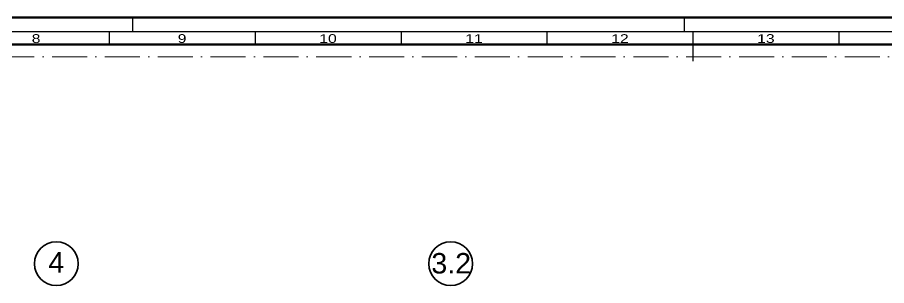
# Model space of a CAD drawing. Header units: millimetres. Extents: x -1189 to 0, y 0 to 841.
# Drawn here: x -825.4 to -527.7, y 749.1 to 841 of the extents above; entities that cross this region are included whole.
import ezdxf
from ezdxf.enums import TextEntityAlignment as Align

# ---------------------------------------------------------------- set-up
doc = ezdxf.new("R2010")
doc.units = ezdxf.units.MM
doc.linetypes.add('ACAD_ISO10W100', pattern=[18, 12, -3, 0, -3])
doc.layers.add('S02_Beschriftung', color=40, linetype='Continuous', lineweight=25)
doc.layers.add('S03_AL_Kontur', color=255, linetype='Continuous', lineweight=35)
doc.layers.add('S22_Einfügepunkte', color=91, linetype='Continuous', lineweight=50, plot=False)
doc.layers.add('S26_Schriftfeld', color=7, linetype='Continuous', lineweight=25, plot=False)
doc.styles.add('K_A0_9', font='arial.ttf', dxfattribs={"height": 8.9808})
doc.styles.get("Standard").update_dxf_attribs({"font": 'arial.ttf'})

# ---------------------------------------------------------------- blocks, each defined once
blk = doc.blocks.new('*U85')
at = {"layer": 'S22_Einfügepunkte', "color": 8, "linetype": 'ACAD_ISO10W100', "lineweight": 0}
blk.add_line((-1175.51, 827.51), (-13.24, 827.51), dxfattribs=at)
at = {"layer": 'S26_Schriftfeld', "lineweight": 50}
for p, q in [((-1189, 841), (0, 841)), ((-1179.75, 831.75), (-9, 831.75))]:
    blk.add_line(p, q, dxfattribs=at)
at = {"layer": 'S26_Schriftfeld', "color": 2, "lineweight": 25}
for p, q in [((-786, 841), (-786, 836)), ((-597, 841), (-597, 836)), ((-5, 836), (-1184, 836)), ((-794, 836), (-794, 831.75)), ((-744, 836), (-744, 831.75)), ((-694, 836), (-694, 831.75)), ((-644, 836), (-644, 831.75)), ((-594, 836), (-594, 826)), ((-544, 836), (-544, 831.75))]:
    blk.add_line(p, q, dxfattribs=at)
at = {"color": 2, "width": 1.2814}
for s, p in [('8', (-819, 833.75)), ('9', (-769, 833.75)), ('10', (-719, 833.75)), ('11', (-669, 833.75)), ('12', (-619, 833.75)), ('13', (-569, 833.75))]:
    blk.add_text(s, height=3, dxfattribs=at).set_placement(p, align=Align.MIDDLE)

msp = doc.modelspace()

# ---------------------------------------------------------------- linework, layer by layer
at = {"layer": 'S03_AL_Kontur'}
for centre in [(-812.04, 756.64), (-677, 756.64)]:
    msp.add_circle(centre, 7.51, dxfattribs=at)

# ---------------------------------------------------------------- block references
at = {"layer": 'S26_Schriftfeld'}
msp.add_blockref('*U85', (0, 0), dxfattribs=at)

# ---------------------------------------------------------------- texts
at = {"layer": 'S02_Beschriftung', "style": 'K_A0_9'}
for s, p in [('4', (-814.79, 753.6)), ('3.2', (-683.6, 753.29))]:
    msp.add_text(s, height=7, dxfattribs=at).set_placement(p)

doc.saveas('drawing.dxf')
